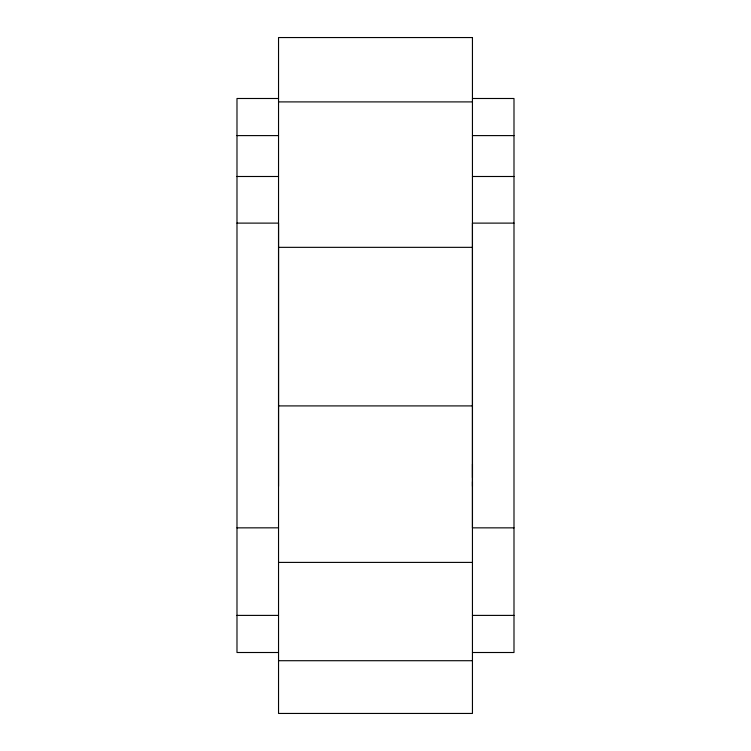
<?xml version="1.0" encoding="UTF-8"?>
<svg xmlns="http://www.w3.org/2000/svg" width="751" height="751" viewBox="0 0 751 751"><rect width="100%" height="100%" fill="white"/><g stroke="black" fill="none" stroke-linecap="round" stroke-linejoin="round"><path stroke-width="1.13" d="M278.537 486.301L278.537 223.122L236.987 223.113M472.454 477.636L472.463 464.137M236.987 527.859L278.537 527.831M513.994 527.859L472.463 527.85L472.445 223.122L513.994 223.113M278.537 98.494L236.987 98.494L236.987 652.506L278.537 652.506M472.445 98.494L513.994 98.494L513.994 652.506L472.445 652.506M278.537 101.901L472.445 101.901M236.987 135.602L278.537 135.602M472.445 135.602L513.994 135.602M236.987 176.494L278.537 176.494M472.445 176.494L513.994 176.494M278.537 247.342L472.445 247.342M278.537 405.906L472.445 405.906M278.537 562.405L472.445 562.405M236.987 615.398L278.537 615.398M472.445 615.398L513.994 615.398M278.537 660.711L472.445 660.711M472.463 486.301L472.454 481.72M472.445 37.55L278.537 37.55L278.537 713.45L472.445 713.45L472.445 37.55"/></g></svg>
